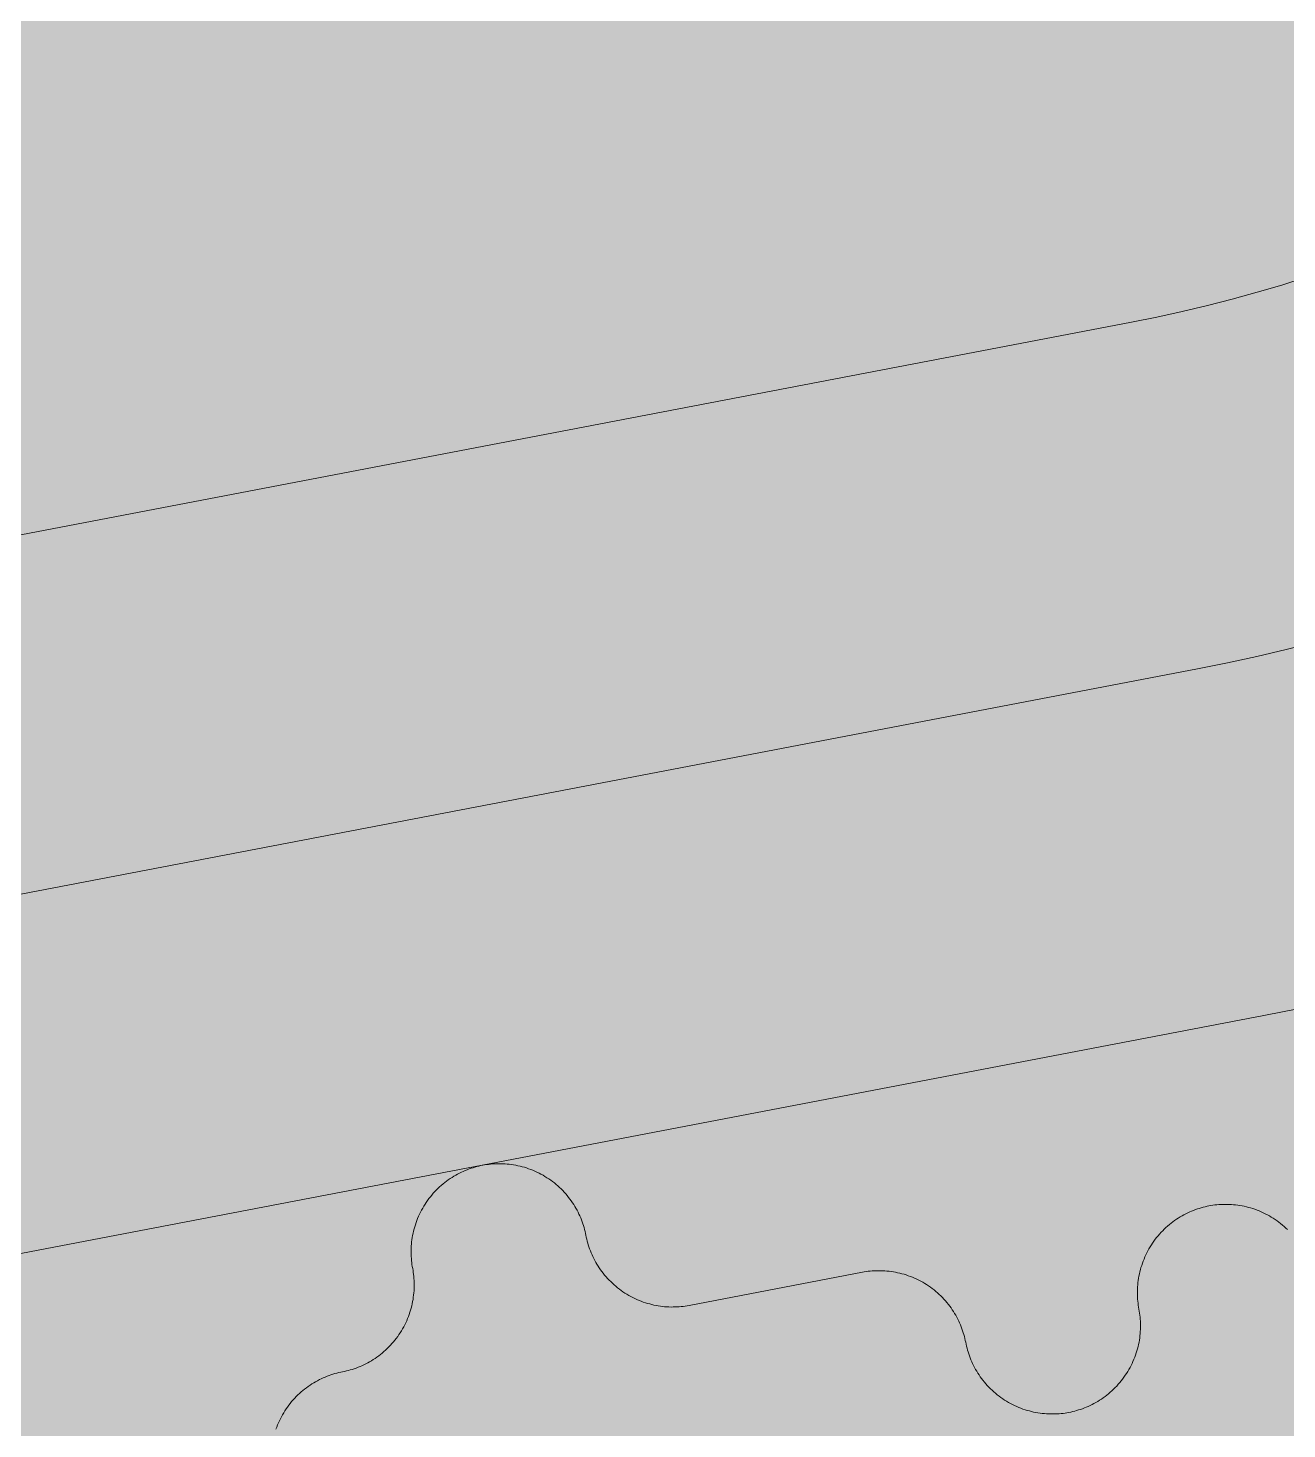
# Model space of a CAD drawing. Header units: millimetres. Extents: x 833941507 to 1669051331, y 817666127 to 1636299673.
# Drawn here: x 834548379.1 to 834548557.5, y 817985475.9 to 817985674.4 of the extents above; entities that cross this region are included whole.
import ezdxf

# ---------------------------------------------------------------- set-up
doc = ezdxf.new("R2010")
doc.units = ezdxf.units.MM
doc.header["$LTSCALE"] = 3
for name, color, linetype, lineweight in [('Hatch (LTC&CB)', 252, 'Continuous', 35), ('UAJ-23FLOR-h', 251, 'Continuous', 9), ('UAJ-42INFI', 1, 'Continuous', 18), ('UAJ-42INFI-h', 251, 'Continuous', 9)]:
    doc.layers.add(name, color=color, linetype=linetype, lineweight=lineweight)
doc.layers.add('UAJ-00XREF', color=7, linetype='Continuous')

# ---------------------------------------------------------------- blocks, each defined once
blk = doc.blocks.new('GBP-LTC-LB01')
at = {"layer": 'UAJ-23FLOR-h'}
h = blk.add_hatch(dxfattribs=at)
h.set_pattern_fill('EARTH,_O', color=256, scale=180, angle=45)
h.set_pattern_definition([(48.9989, (834576001.8, 818046085.3), (-112.727, 1612.5107), [1143, -1143]), (48.9989, (834575678.3, 818046366.6), (-112.727, 1612.5107), [1143, -1143]), (48.9989, (834575354.8, 818046647.8), (-112.727, 1612.5107), [1143, -1143]), (138.9989, (834575340.7, 818046849.3), (-1612.5107, -112.727), [1143, -1143]), (138.9989, (834575621.9, 818047172.8), (-1612.5107, -112.727), [1143, -1143]), (138.9989, (834575903.1, 818047496.3), (-1612.5107, -112.727), [1143, -1143])])
h.paths.add_polyline_path([(834572173.05, 818200349.17), (834310583.74, 818182062.08), (834331502.24, 817882831.69), (834364939.69, 817885169.23), (834473095.7, 818011283.6), (834480533.7, 818020120.4), (834485095.05, 818025709.55), (834491375.7, 818033619), (834497063.4, 818041013), (834493145.8, 818043678.7), (834512788.5, 818074029.25), (834518712.45, 818083675.25), (834526231.3, 818096325.1), (834534646.05, 818111073.05), (834545956, 818131981.3), (834557204.6, 818154198.8), (834564040, 818168496.8), (834570941.16, 818183576.43), (834578367.8, 818200696.3)])
h.paths.add_polyline_path([(834382131.31, 817956469.98), (834418268.73, 817958996.07), (834422062.41, 817963855.9), (834428403.04, 817964299.38), (834467239.2, 818010695.58), (834466445.21, 818021738.79), (834476097.72, 818035709.03), (834485267.1, 818048983.2), (834487014.89, 818051460.43), (834497268.33, 818067303.42), (834492893.38, 818129890.09), (834448056.59, 818126755.66), (834416896.58, 818105052.11), (834382061.37, 818080788.99), (834386167.45, 818022059.16), (834377588.38, 818021459.47)], flags=16)
edge = h.paths.add_edge_path(flags=16)
edge.add_line((834540292.29, 818142076.07), (834533466.32, 818141614.13))
edge.add_line((834533466.32, 818141614.13), (834523258.01, 818143862.71))
edge.add_line((834523258.01, 818143862.71), (834525896.87, 818155838.93))
edge.add_arc((834558382.43, 818267025.45), 115835.02, 237.2183981, 253.7131266, ccw=False)
edge.add_line((834495664.92, 818169638.25), (834498267.59, 818132356.98))
edge.add_line((834498267.59, 818132356.98), (834496346.42, 818130135.01))
edge.add_line((834496346.42, 818130135.01), (834492879.88, 818129892.67))
edge.add_line((834492879.88, 818129892.67), (834494229.58, 818110587.62))
edge.add_line((834494229.58, 818110587.62), (834496326.13, 818110708.38))
edge.add_line((834496326.13, 818110708.38), (834498420.21, 818080753.55))
edge.add_line((834498420.21, 818080753.55), (834498046.12, 818080727.4))
edge.add_line((834498046.12, 818080727.4), (834498254.52, 818077746.38))
edge.add_line((834498254.52, 818077746.38), (834503061.09, 818078082.4))
edge.add_line((834503061.09, 818078082.4), (834504979.52, 818081212.1))
edge.add_line((834504979.52, 818081212.1), (834509429.02, 818088470.93))
edge.add_line((834509429.02, 818088470.93), (834515217.16, 818097913.59))
edge.add_line((834515217.16, 818097913.59), (834526067.43, 818116415.54))
edge.add_line((834526067.43, 818116415.54), (834532489.2, 818127888.68))
edge.add_line((834532489.2, 818127888.68), (834534830.9, 818132146.3))
edge.add_line((834534830.9, 818132146.3), (834540292.29, 818142076.07))
h = blk.add_hatch(dxfattribs=at)
h.set_pattern_fill('EARTH,_O', color=256, scale=180, angle=45)
h.set_pattern_definition([(45.0000001, (-1082349.7, 54794.9), (-3e-06, 1616.4461018), [1143, -1143]), (45.0000001, (-1082652.8, 55098), (-3e-06, 1616.4461018), [1143, -1143]), (45.0000001, (-1082955.9, 55401.1), (-3e-06, 1616.4461018), [1143, -1143]), (135.0000001, (-1082955.9, 55603.1), (-1616.4461018, -3e-06), [1143, -1143]), (135.0000001, (-1082652.8, 55906.2), (-1616.4461018, -3e-06), [1143, -1143]), (135.0000001, (-1082349.7, 56209.3), (-1616.4461018, -3e-06), [1143, -1143])])
h.paths.add_polyline_path([(834669469.25, 818015499.17), (834651080.82, 818014213.79), (834651091.33, 818014066.03), (834669479.76, 818015351.52)], flags=16)
edge = h.paths.add_edge_path()
edge.add_arc((834611763.61, 818123015.07), 22001.28, 94.000719, 118.688683)
edge.add_line((834601201.89, 818142315.5), (834593918.34, 818141228.38))
edge.add_arc((834611768.4, 818123014.03), 25502.69, 93.997159, 134.421275, ccw=False)
edge.add_line((834609990.68, 818148454.69), (834618164.36, 818149025.84))
edge.add_line((834618164.36, 818149025.84), (834618408.29, 818145534.91))
edge.add_line((834618408.29, 818145534.91), (834616365.41, 818145392.16))
edge.add_line((834616365.41, 818145392.16), (834616609.39, 818141900.69))
edge.add_line((834616609.39, 818141900.69), (834611621.55, 818141552.15))
edge.add_line((834611621.55, 818141552.15), (834611377.61, 818145043.07))
edge.add_line((834611377.61, 818145043.07), (834610228.61, 818144962.74))
h.paths.add_polyline_path([(834673232.94, 818197365.88), (834607546.49, 818192773.89), (834599172.5, 818174435.3), (834588349.1, 818152374.5), (834578621.55, 818133890.65), (834568418.3, 818115665.3), (834556456.7, 818095618.3), (834546606.4, 818080041.6), (834532219.3, 818058623.75), (834523692.15, 818046595.75), (834515683.5, 818035708.5), (834508244.2, 818025929.9), (834500656.3, 818016266.1), (834489786.8, 818002934.1), (834483448.3, 817995421.3), (834478637.6, 817989841.7), (834458453.75, 817967379.3), (834441506.5, 817949096.36), (834383075.75, 817886437.08), (834482026.69, 817893354.51), (834551919.04, 817920008.6), (834634905.13, 817930637.13), (834634023, 817939309.35), (834633770.07, 817941795.89), (834633577.69, 817943687.02), (834508697.04, 817930983.61), (834507053.46, 817930191.44), (834506409.46, 817939426.96), (834507656.94, 817945566.73), (834503417.08, 818006767.03), (834503064.37, 818011762.67), (834514052.91, 818025791.94), (834520784.65, 818034889.35), (834526318.86, 818042436.94), (834532381.69, 818050705.63), (834536345.72, 818056472.68), (834542258.41, 818065225.62), (834550405.86, 818077286.91), (834561579, 818095001.96), (834574522.66, 818117080.03), (834587768.88, 818140310.21), (834609774.13, 818143594.98), (834610001.97, 818140335.89), (834634252.54, 818142031.47), (834636806.9, 818105492.47), (834642791.48, 818105913.75), (834646278.56, 818056032.58), (834640293.17, 818055614.16), (834643382.34, 818011424.91), (834641138.41, 818011267.96), (834645775.78, 817944927.87), (834639048.36, 817944243.52), (834640362.12, 817931328.11), (834651070.39, 817932706.91), (834650587.67, 817936476.13), (834685105.74, 817940896.86), (834685588.46, 817937127.64), (834691373.79, 817937868.57)])
blk = doc.blocks.new('inf_010')
at = {"layer": 'UAJ-42INFI'}
for points in [[(889560888.65, 757794720.28), (889560888.61, 757794720.55), (889560888.57, 757794720.83), (889560888.52, 757794721.11), (889560888.46, 757794721.39), (889560888.4, 757794721.67), (889560888.33, 757794721.95), (889560888.25, 757794722.23), (889560888.17, 757794722.51), (889560888.08, 757794722.79), (889560887.98, 757794723.07), (889560887.87, 757794723.36), (889560887.76, 757794723.64), (889560887.64, 757794723.91), (889560887.51, 757794724.19), (889560887.37, 757794724.47), (889560887.23, 757794724.74), (889560887.08, 757794725.01), (889560886.92, 757794725.28), (889560886.75, 757794725.55), (889560886.58, 757794725.81), (889560886.4, 757794726.07), (889560886.21, 757794726.33), (889560886.01, 757794726.58), (889560885.81, 757794726.83), (889560885.6, 757794727.07), (889560885.39, 757794727.31), (889560885.16, 757794727.54), (889560884.93, 757794727.77), (889560884.7, 757794727.99), (889560884.46, 757794728.21), (889560884.21, 757794728.41), (889560883.96, 757794728.62), (889560883.7, 757794728.81), (889560883.44, 757794729), (889560883.18, 757794729.19), (889560882.9, 757794729.36), (889560882.63, 757794729.53), (889560882.35, 757794729.69), (889560882.07, 757794729.85), (889560881.78, 757794729.99), (889560881.49, 757794730.13), (889560881.2, 757794730.26), (889560880.91, 757794730.38), (889560880.62, 757794730.5), (889560880.32, 757794730.6), (889560880.02, 757794730.7), (889560879.72, 757794730.79), (889560879.42, 757794730.88), (889560879.12, 757794730.95), (889560878.82, 757794731.02), (889560878.52, 757794731.08), (889560878.22, 757794731.13), (889560877.92, 757794731.18), (889560877.62, 757794731.21), (889560877.33, 757794731.24), (889560877.03, 757794731.26), (889560876.74, 757794731.28), (889560876.45, 757794731.29), (889560876.16, 757794731.29), (889560875.87, 757794731.28), (889560875.59, 757794731.27), (889560875.3, 757794731.26), (889560875.03, 757794731.23), (889560874.75, 757794731.2), (889560874.47, 757794731.17), (889560874.2, 757794731.12), (889560873.92, 757794731.07), (889560873.64, 757794731.02), (889560873.36, 757794730.95), (889560873.08, 757794730.88), (889560872.8, 757794730.81), (889560872.52, 757794730.72), (889560872.23, 757794730.63), (889560871.95, 757794730.53), (889560871.67, 757794730.43), (889560871.39, 757794730.31), (889560871.11, 757794730.19), (889560870.84, 757794730.06), (889560870.56, 757794729.93), (889560870.29, 757794729.78), (889560870.01, 757794729.63), (889560869.74, 757794729.47), (889560869.48, 757794729.31), (889560869.22, 757794729.13), (889560868.96, 757794728.95), (889560868.7, 757794728.76), (889560868.45, 757794728.57), (889560868.2, 757794728.36), (889560867.96, 757794728.16), (889560867.72, 757794727.94), (889560867.49, 757794727.72), (889560867.26, 757794727.49), (889560867.04, 757794727.25), (889560866.82, 757794727.01), (889560866.61, 757794726.77), (889560866.41, 757794726.51), (889560866.21, 757794726.26), (889560866.02, 757794726), (889560865.84, 757794725.73), (889560865.66, 757794725.46), (889560865.5, 757794725.18), (889560865.33, 757794724.9), (889560865.18, 757794724.62), (889560865.03, 757794724.34), (889560864.9, 757794724.05), (889560864.77, 757794723.76), (889560864.64, 757794723.46), (889560864.53, 757794723.17), (889560864.42, 757794722.87), (889560864.32, 757794722.57), (889560864.23, 757794722.28), (889560864.15, 757794721.98), (889560864.07, 757794721.68), (889560864.01, 757794721.38), (889560863.95, 757794721.07), (889560863.9, 757794720.78), (889560863.85, 757794720.48), (889560863.81, 757794720.18), (889560863.78, 757794719.88), (889560863.76, 757794719.59), (889560863.75, 757794719.29), (889560863.74, 757794719), (889560863.74, 757794718.71), (889560863.74, 757794718.42), (889560863.75, 757794718.14), (889560863.77, 757794717.86), (889560863.8, 757794717.58), (889560863.83, 757794717.3)], [(889560902.55, 757794709.35), (889560902.27, 757794709.32), (889560901.99, 757794709.3), (889560901.71, 757794709.28), (889560901.43, 757794709.27), (889560901.14, 757794709.27), (889560900.85, 757794709.27), (889560900.56, 757794709.28), (889560900.26, 757794709.29), (889560899.97, 757794709.31), (889560899.67, 757794709.34), (889560899.37, 757794709.38), (889560899.07, 757794709.42), (889560898.77, 757794709.48), (889560898.47, 757794709.54), (889560898.17, 757794709.6), (889560897.87, 757794709.68), (889560897.57, 757794709.76), (889560897.27, 757794709.85), (889560896.98, 757794709.95), (889560896.68, 757794710.06), (889560896.38, 757794710.17), (889560896.09, 757794710.29), (889560895.8, 757794710.42), (889560895.51, 757794710.56), (889560895.23, 757794710.71), (889560894.94, 757794710.86), (889560894.67, 757794711.02), (889560894.39, 757794711.19), (889560894.12, 757794711.37), (889560893.85, 757794711.55), (889560893.59, 757794711.74), (889560893.33, 757794711.94), (889560893.08, 757794712.14), (889560892.84, 757794712.35), (889560892.6, 757794712.57), (889560892.36, 757794712.79), (889560892.13, 757794713.01), (889560891.91, 757794713.25), (889560891.69, 757794713.49), (889560891.48, 757794713.73), (889560891.28, 757794713.98), (889560891.09, 757794714.23), (889560890.9, 757794714.48), (889560890.72, 757794714.74), (889560890.54, 757794715.01), (889560890.38, 757794715.27), (889560890.22, 757794715.54), (889560890.07, 757794715.81), (889560889.92, 757794716.09), (889560889.79, 757794716.36), (889560889.66, 757794716.64), (889560889.54, 757794716.92), (889560889.42, 757794717.2), (889560889.32, 757794717.48), (889560889.22, 757794717.76), (889560889.13, 757794718.04), (889560889.04, 757794718.33), (889560888.96, 757794718.61), (889560888.89, 757794718.89), (889560888.83, 757794719.17), (889560888.78, 757794719.45), (889560888.73, 757794719.73), (889560888.68, 757794720), (889560888.65, 757794720.28)], [(889560987.87, 757794714.15), (889560987.65, 757794714.39), (889560987.43, 757794714.62), (889560987.2, 757794714.85), (889560986.96, 757794715.07), (889560986.72, 757794715.28), (889560986.48, 757794715.49), (889560986.23, 757794715.7), (889560985.97, 757794715.89), (889560985.71, 757794716.08), (889560985.44, 757794716.26), (889560985.17, 757794716.44), (889560984.89, 757794716.61), (889560984.62, 757794716.77), (889560984.33, 757794716.92), (889560984.05, 757794717.07), (889560983.76, 757794717.21), (889560983.47, 757794717.34), (889560983.18, 757794717.46), (889560982.88, 757794717.58), (889560982.58, 757794717.68), (889560982.29, 757794717.78), (889560981.99, 757794717.87), (889560981.69, 757794717.96), (889560981.39, 757794718.03), (889560981.09, 757794718.1), (889560980.79, 757794718.16), (889560980.49, 757794718.21), (889560980.19, 757794718.25), (889560979.89, 757794718.29), (889560979.59, 757794718.32), (889560979.3, 757794718.34), (889560979, 757794718.36), (889560978.71, 757794718.37), (889560978.42, 757794718.37), (889560978.13, 757794718.36), (889560977.85, 757794718.35), (889560977.57, 757794718.33), (889560977.29, 757794718.31), (889560977.01, 757794718.28), (889560976.74, 757794718.24), (889560976.46, 757794718.2), (889560976.18, 757794718.15), (889560975.9, 757794718.1), (889560975.62, 757794718.03), (889560975.34, 757794717.96), (889560975.06, 757794717.89), (889560974.78, 757794717.8), (889560974.5, 757794717.71), (889560974.22, 757794717.61), (889560973.94, 757794717.5), (889560973.66, 757794717.39), (889560973.38, 757794717.27), (889560973.1, 757794717.14), (889560972.82, 757794717), (889560972.55, 757794716.86), (889560972.28, 757794716.71), (889560972.01, 757794716.55), (889560971.74, 757794716.38), (889560971.48, 757794716.21), (889560971.22, 757794716.03), (889560970.96, 757794715.84), (889560970.71, 757794715.64), (889560970.46, 757794715.44), (889560970.22, 757794715.23), (889560969.98, 757794715.02), (889560969.75, 757794714.79), (889560969.52, 757794714.57), (889560969.3, 757794714.33), (889560969.09, 757794714.09), (889560968.88, 757794713.84), (889560968.67, 757794713.59), (889560968.48, 757794713.33), (889560968.29, 757794713.07), (889560968.1, 757794712.81), (889560967.93, 757794712.54), (889560967.76, 757794712.26), (889560967.6, 757794711.98), (889560967.45, 757794711.7), (889560967.3, 757794711.41), (889560967.16, 757794711.13), (889560967.03, 757794710.84), (889560966.91, 757794710.54), (889560966.79, 757794710.25), (889560966.69, 757794709.95), (889560966.59, 757794709.65), (889560966.5, 757794709.35), (889560966.41, 757794709.05), (889560966.34, 757794708.75), (889560966.27, 757794708.45), (889560966.21, 757794708.15), (889560966.16, 757794707.85), (889560966.12, 757794707.55), (889560966.08, 757794707.26), (889560966.05, 757794706.96), (889560966.03, 757794706.66), (889560966.01, 757794706.37), (889560966, 757794706.08), (889560966, 757794705.79), (889560966.01, 757794705.5), (889560966.02, 757794705.22), (889560966.04, 757794704.94), (889560966.06, 757794704.66), (889560966.09, 757794704.38)], [(889560863.83, 757794717.3), (889560863.86, 757794717.03), (889560863.88, 757794716.75), (889560863.9, 757794716.47), (889560863.91, 757794716.18), (889560863.91, 757794715.89), (889560863.91, 757794715.6), (889560863.9, 757794715.31), (889560863.89, 757794715.02), (889560863.87, 757794714.72), (889560863.84, 757794714.43), (889560863.8, 757794714.13), (889560863.76, 757794713.83), (889560863.7, 757794713.53), (889560863.64, 757794713.23), (889560863.58, 757794712.93), (889560863.5, 757794712.63), (889560863.42, 757794712.33), (889560863.33, 757794712.03), (889560863.23, 757794711.73), (889560863.12, 757794711.44), (889560863.01, 757794711.14), (889560862.89, 757794710.85), (889560862.75, 757794710.56), (889560862.62, 757794710.27), (889560862.47, 757794709.98), (889560862.32, 757794709.7), (889560862.16, 757794709.42), (889560861.99, 757794709.15), (889560861.81, 757794708.88), (889560861.63, 757794708.61), (889560861.44, 757794708.35), (889560861.24, 757794708.09), (889560861.04, 757794707.84), (889560860.83, 757794707.59), (889560860.61, 757794707.35), (889560860.39, 757794707.12), (889560860.16, 757794706.89), (889560859.93, 757794706.67), (889560859.69, 757794706.45), (889560859.45, 757794706.24), (889560859.2, 757794706.04), (889560858.95, 757794705.84), (889560858.7, 757794705.65), (889560858.44, 757794705.47), (889560858.17, 757794705.3), (889560857.91, 757794705.13), (889560857.64, 757794704.97), (889560857.37, 757794704.82), (889560857.09, 757794704.68), (889560856.82, 757794704.54), (889560856.54, 757794704.41), (889560856.26, 757794704.29), (889560855.98, 757794704.18), (889560855.7, 757794704.07), (889560855.42, 757794703.97), (889560855.14, 757794703.88), (889560854.85, 757794703.8), (889560854.57, 757794703.72), (889560854.29, 757794703.65), (889560854.01, 757794703.59), (889560853.73, 757794703.53), (889560853.45, 757794703.48), (889560853.18, 757794703.44), (889560852.9, 757794703.4)], [(889560927.37, 757794712.33), (889560902.55, 757794709.35)], [(889560941.27, 757794701.41), (889560941.23, 757794701.68), (889560941.19, 757794701.96), (889560941.14, 757794702.24), (889560941.08, 757794702.51), (889560941.02, 757794702.79), (889560940.95, 757794703.08), (889560940.87, 757794703.36), (889560940.79, 757794703.64), (889560940.7, 757794703.92), (889560940.6, 757794704.2), (889560940.49, 757794704.48), (889560940.38, 757794704.76), (889560940.26, 757794705.04), (889560940.13, 757794705.32), (889560939.99, 757794705.6), (889560939.85, 757794705.87), (889560939.7, 757794706.14), (889560939.54, 757794706.41), (889560939.37, 757794706.68), (889560939.2, 757794706.94), (889560939.02, 757794707.2), (889560938.83, 757794707.45), (889560938.63, 757794707.71), (889560938.43, 757794707.95), (889560938.22, 757794708.2), (889560938.01, 757794708.44), (889560937.78, 757794708.67), (889560937.55, 757794708.9), (889560937.32, 757794709.12), (889560937.08, 757794709.33), (889560936.83, 757794709.54), (889560936.58, 757794709.75), (889560936.32, 757794709.94), (889560936.06, 757794710.13), (889560935.8, 757794710.32), (889560935.52, 757794710.49), (889560935.25, 757794710.66), (889560934.97, 757794710.82), (889560934.69, 757794710.97), (889560934.4, 757794711.12), (889560934.11, 757794711.26), (889560933.82, 757794711.39), (889560933.53, 757794711.51), (889560933.24, 757794711.63), (889560932.94, 757794711.73), (889560932.64, 757794711.83), (889560932.34, 757794711.92), (889560932.04, 757794712.01), (889560931.74, 757794712.08), (889560931.44, 757794712.15), (889560931.14, 757794712.21), (889560930.84, 757794712.26), (889560930.54, 757794712.3), (889560930.24, 757794712.34), (889560929.95, 757794712.37), (889560929.65, 757794712.39), (889560929.36, 757794712.41), (889560929.07, 757794712.42), (889560928.78, 757794712.42), (889560928.49, 757794712.41), (889560928.21, 757794712.4), (889560927.92, 757794712.38), (889560927.64, 757794712.36), (889560927.37, 757794712.33)], [(889560966.09, 757794704.38), (889560966.12, 757794704.1), (889560966.14, 757794703.83), (889560966.16, 757794703.54), (889560966.17, 757794703.26), (889560966.18, 757794702.97), (889560966.18, 757794702.68), (889560966.17, 757794702.39), (889560966.15, 757794702.1), (889560966.13, 757794701.8), (889560966.1, 757794701.5), (889560966.06, 757794701.21), (889560966.02, 757794700.91), (889560965.97, 757794700.61), (889560965.91, 757794700.31), (889560965.84, 757794700.01), (889560965.77, 757794699.71), (889560965.68, 757794699.41), (889560965.59, 757794699.11), (889560965.49, 757794698.81), (889560965.39, 757794698.51), (889560965.27, 757794698.22), (889560965.15, 757794697.93), (889560965.02, 757794697.63), (889560964.88, 757794697.35), (889560964.73, 757794697.06), (889560964.58, 757794696.78), (889560964.42, 757794696.5), (889560964.25, 757794696.22), (889560964.08, 757794695.95), (889560963.89, 757794695.69), (889560963.7, 757794695.43), (889560963.51, 757794695.17), (889560963.3, 757794694.92), (889560963.09, 757794694.67), (889560962.88, 757794694.43), (889560962.66, 757794694.19), (889560962.43, 757794693.97), (889560962.2, 757794693.74), (889560961.96, 757794693.53), (889560961.72, 757794693.32), (889560961.47, 757794693.12), (889560961.22, 757794692.92), (889560960.96, 757794692.73), (889560960.7, 757794692.55), (889560960.44, 757794692.38), (889560960.17, 757794692.21), (889560959.9, 757794692.05), (889560959.63, 757794691.9), (889560959.36, 757794691.76), (889560959.08, 757794691.62), (889560958.8, 757794691.49), (889560958.52, 757794691.37), (889560958.24, 757794691.26), (889560957.96, 757794691.15), (889560957.68, 757794691.05), (889560957.4, 757794690.96), (889560957.12, 757794690.88), (889560956.84, 757794690.8), (889560956.56, 757794690.73), (889560956.28, 757794690.67), (889560956, 757794690.61), (889560955.72, 757794690.56), (889560955.44, 757794690.52), (889560955.17, 757794690.48), (889560954.89, 757794690.45), (889560954.61, 757794690.43), (889560954.33, 757794690.41), (889560954.05, 757794690.4), (889560953.76, 757794690.39), (889560953.47, 757794690.39), (889560953.18, 757794690.4), (889560952.88, 757794690.42), (889560952.59, 757794690.44), (889560952.29, 757794690.47), (889560951.99, 757794690.51), (889560951.69, 757794690.55), (889560951.39, 757794690.6), (889560951.09, 757794690.66), (889560950.79, 757794690.73), (889560950.49, 757794690.81), (889560950.19, 757794690.89), (889560949.89, 757794690.98), (889560949.6, 757794691.08), (889560949.3, 757794691.18), (889560949, 757794691.3), (889560948.71, 757794691.42), (889560948.42, 757794691.55), (889560948.13, 757794691.69), (889560947.85, 757794691.84), (889560947.56, 757794691.99), (889560947.29, 757794692.15), (889560947.01, 757794692.32), (889560946.74, 757794692.5), (889560946.47, 757794692.68), (889560946.21, 757794692.87), (889560945.95, 757794693.06), (889560945.7, 757794693.27), (889560945.46, 757794693.48), (889560945.22, 757794693.69), (889560944.98, 757794693.92), (889560944.75, 757794694.14), (889560944.53, 757794694.38), (889560944.31, 757794694.61), (889560944.1, 757794694.86), (889560943.9, 757794695.1), (889560943.71, 757794695.36), (889560943.52, 757794695.61), (889560943.34, 757794695.87), (889560943.16, 757794696.13), (889560943, 757794696.4), (889560942.84, 757794696.67), (889560942.69, 757794696.94), (889560942.54, 757794697.22), (889560942.41, 757794697.49), (889560942.28, 757794697.77), (889560942.16, 757794698.05), (889560942.04, 757794698.33), (889560941.94, 757794698.61), (889560941.84, 757794698.89), (889560941.75, 757794699.17), (889560941.66, 757794699.45), (889560941.58, 757794699.73), (889560941.51, 757794700.02), (889560941.45, 757794700.3), (889560941.4, 757794700.58), (889560941.35, 757794700.85), (889560941.3, 757794701.13), (889560941.27, 757794701.41)], [(889560852.9, 757794703.4), (889560852.63, 757794703.37), (889560852.35, 757794703.33), (889560852.07, 757794703.28), (889560851.79, 757794703.22), (889560851.51, 757794703.16), (889560851.23, 757794703.09), (889560850.95, 757794703.01), (889560850.67, 757794702.93), (889560850.39, 757794702.83), (889560850.11, 757794702.74), (889560849.82, 757794702.63), (889560849.54, 757794702.52), (889560849.27, 757794702.39), (889560848.99, 757794702.27), (889560848.71, 757794702.13), (889560848.44, 757794701.99), (889560848.17, 757794701.83), (889560847.9, 757794701.67), (889560847.63, 757794701.51), (889560847.37, 757794701.33), (889560847.11, 757794701.15), (889560846.85, 757794700.96), (889560846.6, 757794700.77), (889560846.35, 757794700.57), (889560846.11, 757794700.36), (889560845.87, 757794700.14), (889560845.64, 757794699.92), (889560845.41, 757794699.69), (889560845.19, 757794699.46), (889560844.97, 757794699.22), (889560844.76, 757794698.97), (889560844.56, 757794698.72), (889560844.36, 757794698.46), (889560844.18, 757794698.2), (889560843.99, 757794697.93), (889560843.82, 757794697.66), (889560843.65, 757794697.39), (889560843.49, 757794697.11), (889560843.33, 757794696.82), (889560843.19, 757794696.54), (889560843.05, 757794696.25), (889560842.92, 757794695.96)]]:
    blk.add_lwpolyline(points, dxfattribs=at)
blk = doc.blocks.new('3A35X-MADL-P-LT-B01-0')
at = {"layer": 'UAJ-42INFI'}
for points in [[(834547988.92, 817988885.18, 0.368772), (834547946.07, 817988836.4), (834547902.93, 817985776.92, 0.475055), (834548259.28, 817985478.04), (834548554.23, 817985534.48, 0.275066), (834548783.73, 817985738.18)], [(834547996.07, 817988835.69), (834547952.92, 817985776.21, 0.475055), (834548249.89, 817985527.14), (834548544.83, 817985583.59, 0.275066), (834548736.08, 817985753.34, 0.275066)]]:
    blk.add_lwpolyline(points, format="xyb", dxfattribs=at)
at = {"layer": 'UAJ-42INFI-h'}
blk.add_lwpolyline([(834548201.81, 817988658.19, 0.308281), (834548045.39, 817988787.11), (834548002.92, 817985775.51, 0.475055), (834548240.49, 817985576.25), (834548535.44, 817985632.7, 0.294947), (834548692.7, 817985782.33, 0.116476), (834548729.75, 817986355.72, 0.029016), (834548201.81, 817988658.19)], format="xyb", dxfattribs=at)
at = {"rotation": 3.998908525164564}
blk.add_blockref('inf_010', (-0.01, 0.01), dxfattribs=at)

msp = doc.modelspace()

# ---------------------------------------------------------------- hatches: boundary and pattern name
at = {"layer": 'Hatch (LTC&CB)'}
h = msp.add_hatch(dxfattribs=at)
h.set_pattern_fill('ANSI38', color=256, scale=100)
h.set_pattern_definition([(318.99984, (834479093.73, 818230174.15), (208.29942, 239.6197), []), (48.99984, (834479093.73, 818230174.15), (176.97914, 687.53882), [793.75, -476.25])])
edge = h.paths.add_edge_path()
edge.add_line((834601196.19, 818142314.52), (834603754.26, 818142696.37))
edge.add_line((834603754.26, 818142696.37), (834603901.9, 818141707.33))
edge.add_line((834603901.9, 818141707.33), (834603810.47, 818141693.69))
edge.add_arc((834611763.29, 818123016.36), 20300, 113.064358, 141.357581)
edge.add_line((834595907.81, 818135692.86), (834595395.45, 818135656.86))
edge.add_line((834595395.45, 818135656.86), (834583111.72, 818114341.03))
edge.add_line((834583111.72, 818114341.03), (834578121.58, 818106513.89))
edge.add_line((834578121.58, 818106513.89), (834575731.65, 818102809.5))
edge.add_line((834575731.65, 818102809.5), (834574387.45, 818100725.98))
edge.add_line((834574387.45, 818100725.98), (834573113.98, 818098752.1))
edge.add_line((834573113.98, 818098752.1), (834573145.25, 818098730.65))
edge.add_line((834573145.25, 818098730.65), (834569989.11, 818093770.2))
edge.add_line((834569989.11, 818093770.2), (834566535, 818088385.68))
edge.add_line((834566535, 818088385.68), (834566514.09, 818088398.3))
edge.add_line((834566514.09, 818088398.3), (834558743.61, 818076256.63))
edge.add_line((834558743.61, 818076256.63), (834557653.4, 818074495.71))
edge.add_line((834557653.4, 818074495.71), (834553498.92, 818068288.56))
edge.add_line((834553498.92, 818068288.56), (834548580.86, 818060932.13))
edge.add_line((834548580.86, 818060932.13), (834544328.26, 818054726.34))
edge.add_line((834544328.26, 818054726.34), (834544332.15, 818054704.66))
edge.add_line((834544332.15, 818054704.66), (834540324.6, 818048716.69))
edge.add_line((834540324.6, 818048716.69), (834541041.32, 818048232.54))
edge.add_line((834541041.32, 818048232.54), (834540089.73, 818046823.83))
edge.add_line((834540089.73, 818046823.83), (834539737.55, 818047061.73))
edge.add_line((834539737.55, 818047061.73), (834533115.75, 818038377.74))
edge.add_line((834533115.75, 818038377.74), (834515220.96, 818015146.63))
edge.add_arc((834538026.01, 818000636.26), 27030, 147.532263, 176.187088)
edge.add_line((834511055.84, 818002433.72), (834511444.99, 817996891.23))
edge.add_line((834511444.99, 817996891.23), (834511474.11, 817996474.65))
edge.add_line((834511474.11, 817996474.65), (834508641.22, 817996276.61))
edge.add_line((834508641.22, 817996276.61), (834508910.68, 817992422.05))
edge.add_line((834508910.68, 817992422.05), (834511353.38, 817992955.96))
edge.add_line((834511353.38, 817992955.96), (834513357.66, 817964213.01))
edge.add_line((834513357.66, 817964213.01), (834513308.95, 817964209.6))
edge.add_line((834513308.95, 817964209.6), (834513879.4, 817955918.75))
edge.add_line((834513879.4, 817955918.75), (834514876.61, 817955988.46))
edge.add_line((834514876.61, 817955988.46), (834515053.07, 817953464.41))
edge.add_arc((834528221.07, 817954382.99), 13200, 183.990417, 259.837233)
edge.add_line((834525891.99, 817941390.09), (834525974.53, 817940578.71))
edge.add_line((834525974.53, 817940578.71), (834555356.34, 817943567.49))
edge.add_line((834555356.34, 817943567.49), (834594711.69, 817947570.8))
edge.add_line((834594711.69, 817947570.8), (834594754.2, 817947152.96))
edge.add_line((834594754.2, 817947152.96), (834616096.9, 817949323.98))
edge.add_line((834616096.9, 817949323.98), (834631854.21, 817950926.85))
edge.add_line((834631854.21, 817950926.85), (834631836.71, 817951177.16))
edge.add_line((834631836.71, 817951177.16), (834639760.38, 817951731.08))
edge.add_line((834639760.38, 817951731.08), (834640506.97, 817944391.59))
edge.add_line((834640506.97, 817944391.59), (834508703.57, 817930984.28))
edge.add_line((834508703.57, 817930984.28), (834508663.51, 817930982.16))
edge.add_line((834508663.51, 817930982.16), (834507053.46, 817930191.44))
edge.add_line((834507053.46, 817930191.44), (834506409.46, 817939426.96))
edge.add_line((834506409.46, 817939426.96), (834507674.95, 817945699.32))
edge.add_line((834507674.95, 817945699.32), (834503067.5, 818011766.68))
edge.add_line((834503067.5, 818011766.68), (834515005.94, 818027008.3))
edge.add_line((834515005.94, 818027008.3), (834526318.86, 818042436.95))
edge.add_line((834526318.86, 818042436.95), (834533248.43, 818051887.55))
edge.add_line((834533248.43, 818051887.55), (834545204.94, 818069586.37))
edge.add_line((834545204.94, 818069586.37), (834551695.41, 818079200.62))
edge.add_line((834551695.41, 818079200.62), (834551700.66, 818079300.57))
edge.add_line((834551700.66, 818079300.57), (834554860.11, 818084257.51))
edge.add_line((834554860.11, 818084257.51), (834556162.94, 818086301.54))
edge.add_line((834556162.94, 818086301.54), (834561579.11, 818095002.15))
edge.add_line((834561579.11, 818095002.15), (834564610.19, 818100023.59))
edge.add_line((834564610.19, 818100023.59), (834566711.84, 818103505.28))
edge.add_line((834566711.84, 818103505.28), (834567220.96, 818104369.68))
edge.add_line((834567220.96, 818104369.68), (834571219.85, 818111331.33))
edge.add_line((834571219.85, 818111331.33), (834579233.58, 818125278.3))
edge.add_line((834579233.58, 818125278.3), (834584805.19, 818135090.79))
edge.add_line((834584805.19, 818135090.79), (834587768.44, 818140310.15))
edge.add_line((834587768.44, 818140310.15), (834593953.37, 818141233.38))
edge.add_arc((834611682.41, 818123278.84), 25232.61, 93.846032, 134.637937, ccw=False)
edge.add_line((834609989.92, 818148454.62), (834618164.07, 818149025.82))
edge.add_line((834618164.07, 818149025.82), (834618408.01, 818145534.9))
edge.add_line((834618408.01, 818145534.9), (834616365.13, 818145392.15))
edge.add_line((834616365.13, 818145392.15), (834616609.11, 818141900.67))
edge.add_line((834616609.11, 818141900.67), (834611621.27, 818141552.12))
edge.add_line((834611621.27, 818141552.12), (834611377.33, 818145043.04))
edge.add_arc((834611845.2, 818122938.11), 22109.88, 91.212521, 118.792578)
h = msp.add_hatch(color=256, dxfattribs=at)
h.dxf.hatch_style = 1
edge = h.paths.add_edge_path()
edge.add_line((834513358.83, 817964213.1), (834514805.29, 817964314.21))
edge.add_line((834514805.29, 817964314.21), (834514905.32, 817962883.32))
edge.add_line((834514905.32, 817962883.32), (834522015.98, 817959924.65))
edge.add_line((834522015.98, 817959924.65), (834527599.83, 817958234.85))
edge.add_line((834527599.83, 817958234.85), (834531627.41, 817957331.96))
edge.add_line((834531627.41, 817957331.96), (834538597.73, 817957185.8))
edge.add_line((834538597.73, 817957185.8), (834550283.84, 817958000.71))
edge.add_line((834550283.84, 817958000.71), (834576164.25, 817960699.31))
edge.add_arc((834571429.66, 818001700.88), 41274.03, 276.586959, 289.104779)
edge.add_line((834584938.52, 817962700.16), (834585387.44, 817962731.44))
edge.add_line((834585387.44, 817962731.44), (834585119.41, 817966565.54))
edge.add_line((834585119.41, 817966565.54), (834584671.75, 817966534.24))
edge.add_line((834584671.75, 817966534.24), (834582845.22, 817993361.89))
edge.add_line((834582845.22, 817993361.89), (834584586.66, 817993483.63))
edge.add_line((834584586.66, 817993483.63), (834584565.21, 817993788.17))
edge.add_line((834584565.21, 817993788.17), (834583546.6, 817993716.97))
edge.add_line((834583546.6, 817993716.97), (834579511.62, 818051438.28))
edge.add_line((834579511.62, 818051438.28), (834571357.07, 818050868.21))
edge.add_line((834571357.07, 818050868.21), (834571728.42, 818045556.24))
edge.add_line((834571728.42, 818045556.24), (834551421, 818044136.6))
edge.add_line((834551421, 818044136.6), (834550915.36, 818053251.15))
edge.add_line((834550915.36, 818053251.15), (834550067.43, 818053191.87))
edge.add_line((834550067.43, 818053191.87), (834547980.34, 818050328.44))
edge.add_line((834547980.34, 818050328.44), (834547993.72, 818050137.14))
edge.add_line((834547993.72, 818050137.14), (834537098.76, 818035335.08))
edge.add_line((834537098.76, 818035335.08), (834533115.75, 818038377.74))
edge.add_line((834533115.75, 818038377.74), (834521762.77, 818023639.24))
edge.add_line((834521762.77, 818023639.24), (834515226.35, 818015153.63))
edge.add_arc((834538313.07, 818000540.46), 27322.9, 147.66747, 176.026674)
edge.add_line((834511055.84, 818002433.72), (834511474.11, 817996474.65))
edge.add_line((834511474.11, 817996474.65), (834508641.22, 817996276.61))
edge.add_line((834508641.22, 817996276.61), (834508910.68, 817992422.05))
edge.add_line((834508910.68, 817992422.05), (834511349.45, 817992955.1))
edge.add_line((834511349.45, 817992955.1), (834511354.85, 817992876.6))
edge.add_line((834511354.85, 817992876.6), (834513358.66, 817964213.08))
edge.add_line((834513358.66, 817964213.08), (834513358.83, 817964213.1))

# ---------------------------------------------------------------- block references
msp.add_blockref('GBP-LTC-LB01', (0, 0))
at = {"layer": 'UAJ-00XREF', "ltscale": 10, "rotation": 8.262983694057247e-05}
msp.add_blockref('3A35X-MADL-P-LT-B01-0', (1179.72, -1203.53), dxfattribs=at)

doc.saveas('drawing.dxf')
